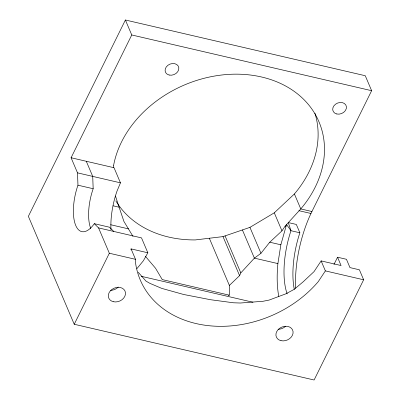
<?xml version="1.0" encoding="UTF-8"?>
<svg xmlns="http://www.w3.org/2000/svg" width="400" height="400" viewBox="0 0 400 400"><rect width="100%" height="100%" fill="white"/><g stroke="black" fill="none" stroke-linecap="round" stroke-linejoin="round"><path stroke-width="0.6" d="M228.15 295.325L229.33 295.185L229.37 285.415L209.33 238.245M113.515 167.605L113.585 165.44M136.89 268.675L143.37 260.77L147.84 252.785L131.08 248.89L135.52 259.325L135.43 262.01A106.32 84.175 -23 0 0 208.7 325.69A106.32 84.175 -23 0 0 318.29 281.605L325.38 270.895L321.135 260.905L314.04 271.615L303.27 281.715L294.21 289.345L285.79 293.86L269.065 300.085L262.985 301.28L240.275 303.025L233.47 302.785L210.565 299.725L183.685 294.495L161.765 288.39L149.96 283.38L146 281.12L138.225 272.29M131.015 249.895L131.08 248.89M278.78 296.38A73.835 30.56 -76.9 0 1 277.9 263.595L280.85 244.79L286.555 224.525L290.965 230.71A59.065 24.45 -76.9 0 0 287.18 293.945M295.665 288.18A73.835 30.56 -76.9 0 1 310.965 213.48L371.63 90.7L365.27 75.73L125.395 20L131.755 34.965L71.085 157.745L114.035 167.725L120.455 182.84L116.97 191.21A47.255 19.56 -76.9 0 0 110.97 229.725M229.37 285.415L239.585 275.645L240.805 272.91L254.39 258.13L260.96 253.295L269.755 242.215L281.96 230.855L285.17 226.08L300.77 208.935L311.93 211.525M125.395 20L28.37 216.33L74.235 324.265L314.11 380L363.64 279.785L359.395 269.795L349.97 267.605L346.45 259.29L337.55 257.225L333.97 264.465M74.235 324.265L109.335 253.24L98.56 227.91L94.315 223.69A35.44 14.67 -76.9 0 1 75.74 225.48A35.44 14.67 -76.9 0 1 77.96 185.195L77.51 172.86L71.085 157.745M115.825 200.89A109.275 86.515 -23 0 0 195.305 239.925L222.995 236.61L249.935 227.365L274.29 212.815L294.405 193.955A109.275 86.515 -23 0 0 314.94 113.255M131.755 34.965L371.63 90.7M298.905 210.68L310.965 213.48M77.51 172.86L120.455 182.84M285.17 226.08L285.875 226.245M299.865 232.78L290.965 230.71L288.3 222.57L296.32 224.435L299.865 232.78A59.065 24.45 -76.9 0 0 294.275 289.32M77.96 185.195L93.17 188.73A35.44 14.67 -76.9 0 0 90.755 228.535M113.085 205.81L119.105 207.21L123.93 221.455L132.965 236.355M269.755 242.215L280.85 244.79M321.135 260.905L341.065 265.535L337.55 257.225M325.38 270.895L363.64 279.785M110.65 224.73L128.57 228.895M277.9 263.595L254.39 258.13L242.41 229.945M94.315 223.69L109.525 227.225L113.77 231.445M98.56 227.91L141.51 237.89L147.84 252.785M109.335 253.24L135.52 259.325M229.33 295.185L162.245 279.595L155.55 268.26L145.505 256.44M141.2 276.28L252.98 302.25M294.405 193.955L300.77 208.935A109.275 86.5 -23.1 0 0 261.64 77.01A109.275 86.5 -23.1 0 0 113.595 165.44M274.29 212.815L281.96 230.855M249.935 227.365L260.96 253.295M222.995 236.61L239.585 275.645M225.08 235.895L240.805 272.91M86.295 161.28L92.72 176.395L93.17 188.73M115.47 195.99L119.105 207.21M285.485 326.345A8.86 7.015 -23 0 1 278.215 329.27M118.285 287.01A8.86 7.015 -23 0 1 110.615 290.325M113.4 301.72A8.86 7.015 -23 0 0 125.465 292.655A8.86 7.015 -23 0 0 111.86 289.495A8.86 7.015 -23 0 0 113.4 301.72M281 340.665A8.86 7.015 -23 0 0 293.065 331.6A8.86 7.015 -23 0 0 279.46 328.44A8.86 7.015 -23 0 0 281 340.665M336.77 113.985A7.09 5.61 -23 0 0 346.42 106.73A7.09 5.61 -23 0 0 335.535 104.205A7.09 5.61 -23 0 0 336.77 113.985M169.17 75.04A7.09 5.61 -23 0 0 178.82 67.79A7.09 5.61 -23 0 0 167.935 65.26A7.09 5.61 -23 0 0 169.17 75.04"/></g></svg>
